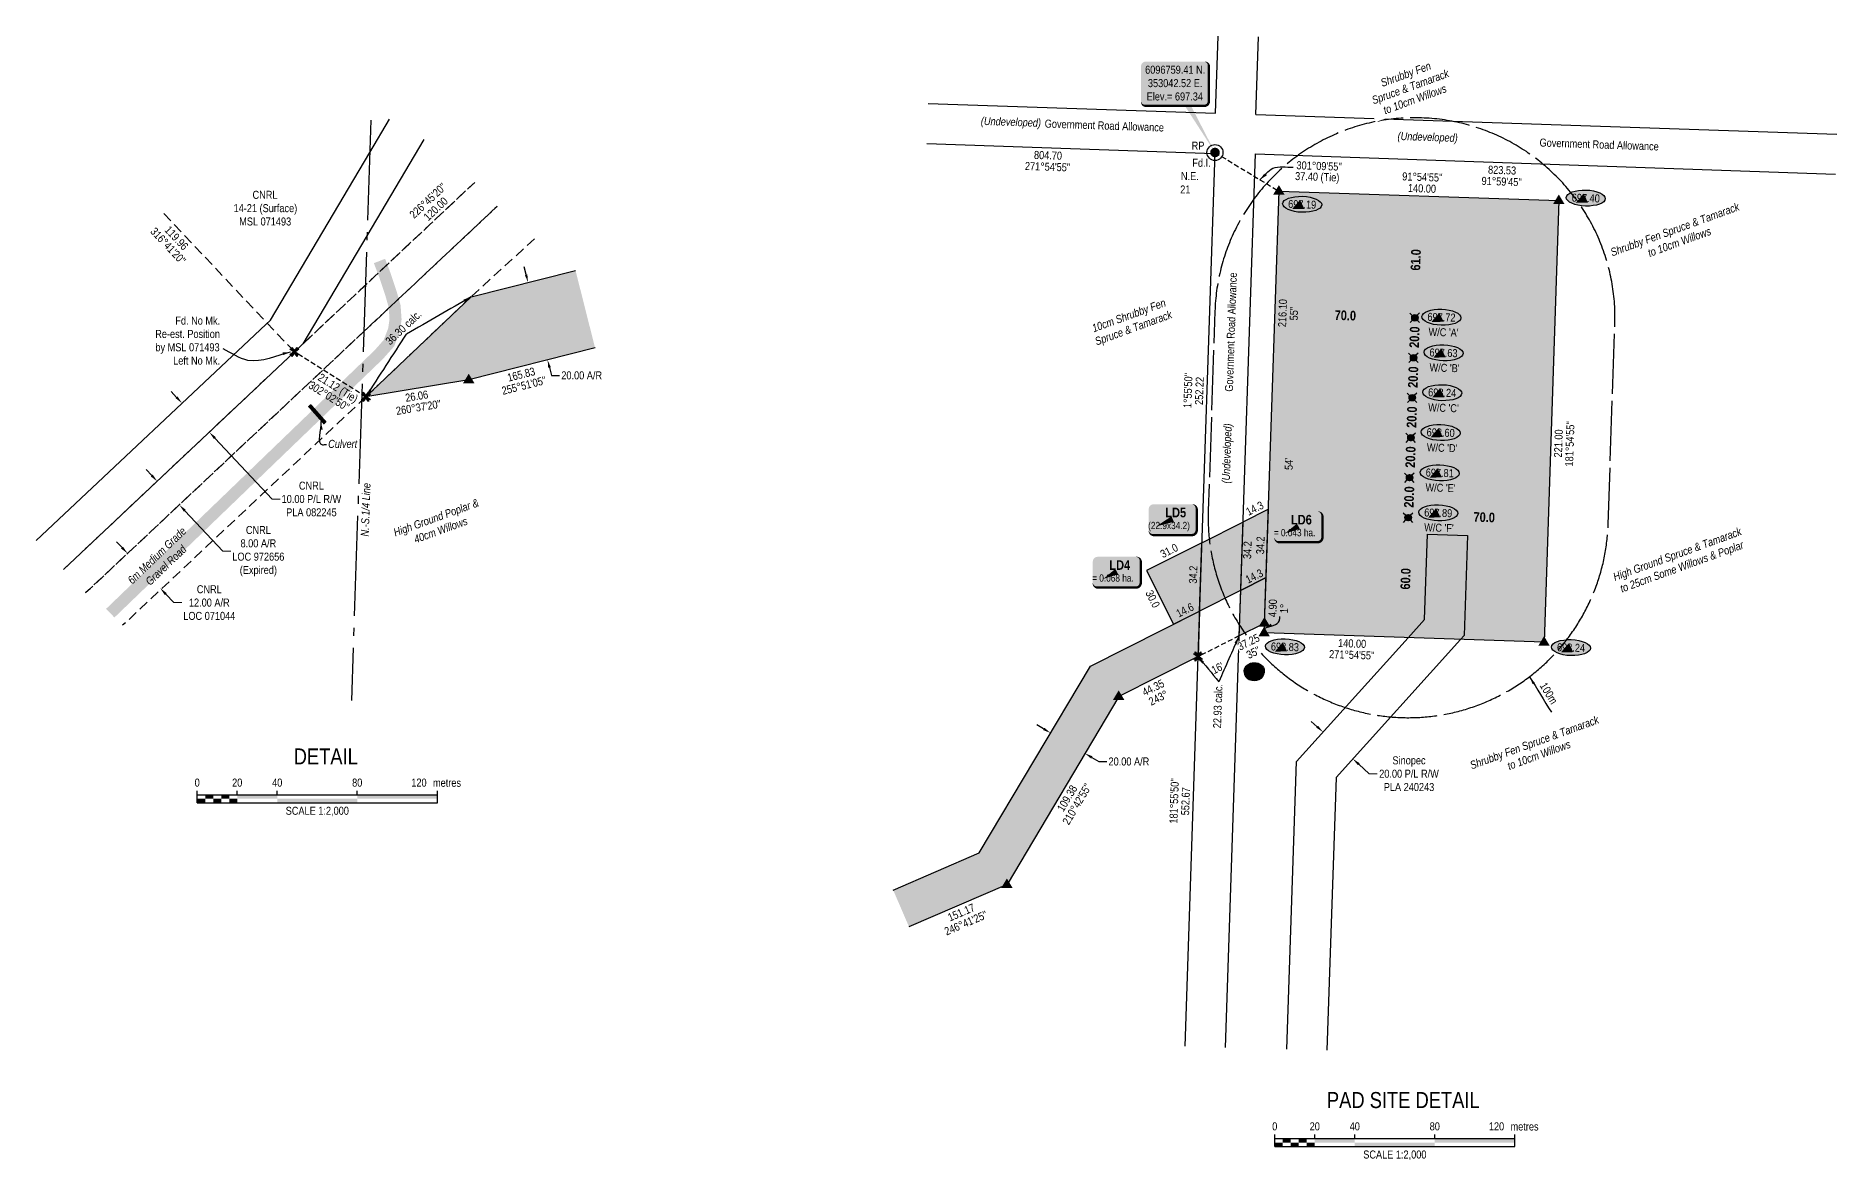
# Model space of a CAD drawing. Extents: x 350301 to 358197, y 6095407 to 6100410.
# Drawn here: x 354281 to 356531, y 6095407 to 6096812 of the extents above; entities that cross this region are included whole.
import ezdxf
from ezdxf.enums import TextEntityAlignment as Align

# ---------------------------------------------------------------- set-up
doc = ezdxf.new("R2010")
doc.units = 0
doc.header["$LTSCALE"] = 5
doc.header["$PDMODE"] = 34
doc.header["$PDSIZE"] = 0.03
for name, pattern in [('foc-ACCESSROAD', [3.75, 2.5, -1.25]), ('foc-BUFFER', [16.75, 15, -1.75]), ('foc-QUARTERLINE', [33, 25, -3, 2, -3]), ('foc-TIELINE', [1.875, 1.25, -0.625]), ('foc-TRAV', [1.875, 1.25, -0.625])]:
    doc.linetypes.add(name, pattern=pattern)
doc.layers.get('Defpoints').update_dxf_attribs({"color": 9})
for name, color, linetype in [('35', 37, 'Continuous'), ('AS-ROADS', 254, 'Continuous'), ('AUX-BUFFER', 7, 'foc-BUFFER'), ('C-RW', 13, 'Continuous'), ('DETAIL-T', 7, 'Continuous'), ('F-AR', 190, 'foc-ACCESSROAD'), ('F-RW', 190, 'Continuous'), ('F-WS', 190, 'foc-ACCESSROAD'), ('L-BD', 7, 'Continuous'), ('L-BD1', 253, 'Continuous'), ('L-MON', 1, 'Continuous'), ('L-QSEC', 8, 'foc-QUARTERLINE'), ('L-ROAD-T', 7, 'Continuous'), ('L-SEC', 7, 'Continuous'), ('L-TIE', 7, 'foc-TIELINE'), ('P-CROSSINGS', 250, 'Continuous'), ('P-ELEVATION', 7, 'Continuous'), ('P-PROPOSED', 10, 'Continuous'), ('P-PROPOSED-H', 21, 'Continuous'), ('P-TEMP-BLOCKS', 250, 'Continuous'), ('P-TEMP-H', 41, 'Continuous'), ('P-TEMP_WORKSPACE', 46, 'Continuous'), ('P-TRAV', 4, 'foc-TRAV'), ('P-TXT', 4, 'Continuous'), ('P-WORKAREA-COUNTY', 104, 'Continuous'), ('P-WORKAREA-COUNTY-H', 71, 'Continuous'), ('T-BUSH-T', 110, 'Continuous')]:
    doc.layers.add(name, color=color, linetype=linetype)
for name, color, linetype, lineweight in [('AS-GENERAL', 48, 'Continuous', 18), ('C-RW-T', 13, 'Continuous', 9), ('F-AR-T', 190, 'Continuous', 9), ('F-RW-T', 190, 'Continuous', 9), ('F-WS-T', 190, 'Continuous', 9), ('P-TEMP-T', 46, 'Continuous', 18), ('T-TEXT', 48, 'Continuous', 18)]:
    doc.layers.add(name, color=color, linetype=linetype, lineweight=lineweight)
doc.styles.add('100L', font='', dxfattribs={"height": 11})
doc.styles.add('175L', font='', dxfattribs={"height": 20})
doc.styles.add('80', font='', dxfattribs={"height": 10})
doc.styles.add('80CG', font='', dxfattribs={"height": 10})
doc.styles.add('80L', font='', dxfattribs={"height": 10})
doc.styles.add('80LS', font='', dxfattribs={"height": 10})
doc.styles.add('BOLD', font='')
doc.styles.add('Crossing', font='', dxfattribs={"height": 10})
doc.styles.get('100L').set_extended_font_data('Arial Narrow')
doc.styles.get('175L').set_extended_font_data('Arial Narrow')
doc.styles.get('80').set_extended_font_data('Arial Narrow')
doc.styles.get('80CG').set_extended_font_data('Arial Narrow')
doc.styles.get('80L').set_extended_font_data('Arial Narrow')
doc.styles.get('80LS').set_extended_font_data('Arial Narrow', italic=True)
doc.styles.get('BOLD').set_extended_font_data('Arial Narrow', bold=True)
doc.styles.get('Crossing').set_extended_font_data('Arial Narrow')
doc.dimstyles.new('CG2011', dxfattribs={"dimscale": 5, "dimtxt": 9, "dimasz": 2, "dimexe": 0.2, "dimexo": 0.0625, "dimgap": 0.5, "dimtad": 0, "dimtih": 1, "dimtoh": 1, "dimzin": 0, "dimdsep": 46, "dimtxsty": '80CG', "dimcen": 0.1, "dimse1": 1, "dimse2": 1, "dimclrd": 256, "dimclrt": 256, "dimaunit": 1, "dimadec": 4, "dimazin": 0, "dimtfac": 0.06, "dimtofl": 0, "dimtmove": 0, "dimatfit": 1, "dimfxl": 0.2, "dimtolj": 1, "dimtzin": 0, "dimlwd": -1, "dimarcsym": 0})
doc.dimstyles.new('Compass 5 000', dxfattribs={"dimscale": 5, "dimtxt": 9, "dimasz": 2, "dimexe": 0.2, "dimexo": 0.0625, "dimgap": 0.5, "dimtad": 0, "dimtih": 1, "dimtoh": 1, "dimzin": 0, "dimdsep": 46, "dimtxsty": '80CG', "dimcen": 0.1, "dimse1": 1, "dimse2": 1, "dimclrd": 256, "dimclrt": 256, "dimaunit": 1, "dimadec": 4, "dimazin": 0, "dimtfac": 0.06, "dimtofl": 0, "dimtmove": 0, "dimatfit": 1, "dimfxl": 0.2, "dimtolj": 1, "dimtzin": 0, "dimlwd": -1, "dimarcsym": 0})

# ---------------------------------------------------------------- blocks, each defined once
blk = doc.blocks.new('WC')
at = {"layer": 'L-MON'}
h = blk.add_hatch(color=255, dxfattribs=at)
h.dxf.hatch_style = 1
edge = h.paths.add_edge_path()
edge.add_arc((0, 0), 0.9, 0, 360)
at = {"layer": 'L-MON', "color": 240, "flags": 128}
for points in [[(-0.62, 0.5), (-1.23, 1.12)], [(0.52, 0.61), (1.13, 1.21)], [(-1.18, -1.18), (-0.56, -0.57)], [(1.16, -1.18), (0.56, -0.57)]]:
    blk.add_lwpolyline(points, dxfattribs=at)
at = {"layer": 'L-MON', "color": 240}
for radius in [0.8, 0.373]:
    blk.add_circle((0, 0), radius, dxfattribs=at)
blk = doc.blocks.new('fdia')
at = {"color": 255, "const_width": 1}
blk.add_lwpolyline([(-0.5, 0, 1), (0.5, 0, 1)], format="xyb", close=True, dxfattribs=at)
blk = doc.blocks.new('Fdiaa')
blk.add_blockref('fdia', (0, 0))
blk = doc.blocks.new('fdib')
at = {"color": 1, "const_width": 1.6}
blk.add_lwpolyline([(-0.4, 0, 1), (0.4, 0, 1)], format="xyb", close=True, dxfattribs=at)
at = {"color": 1}
blk.add_circle((0, 0), 0.8, dxfattribs=at)
blk = doc.blocks.new('Fdibb')
blk.add_blockref('fdib', (0, 0))
blk = doc.blocks.new('fdicc')
for name in ['Fdibb', 'Fdiaa']:
    blk.add_blockref(name, (0, 0))
blk = doc.blocks.new('FDI')
blk.add_blockref('fdicc', (0, 0))
blk = doc.blocks.new('we')
at = {"layer": 'P-ELEVATION'}
h = blk.add_hatch(color=111, dxfattribs=at)
h.dxf.hatch_style = 1
edge = h.paths.add_edge_path()
edge.add_ellipse((0, 0), major_axis=(-24.4, 0), ratio=0.410256, start_angle=0, end_angle=360)
at = {"layer": 'P-ELEVATION', "color": 7, "flags": 128}
blk.add_lwpolyline([(0, 0, 12.5, 0, 0), (-12.4, -6.4, 0, 0, 0)], format="xyseb", dxfattribs=at)
at = {"layer": 'P-ELEVATION', "color": 7}
blk.add_ellipse((0, 0), major_axis=(-24.4, 0), ratio=0.410256, dxfattribs=at)
at = {"layer": 'P-ELEVATION', "style": '80'}
blk.add_attdef('ELEVATION', text='', height=10, dxfattribs=at).set_placement((0, 0), align=Align.MIDDLE_CENTER)
blk = doc.blocks.new('*U53')
h = blk.add_hatch(color=191)
edge = h.paths.add_edge_path()
edge.add_line((-24, -20), (24, -20))
edge.add_arc((24, -14), 6, 270, 360)
edge.add_line((30, -14), (30, 12.5))
edge.add_arc((24, 12.5), 6, 0, 90)
edge.add_line((24, 18.5), (-24, 18.5))
edge.add_arc((-24, 12.5), 6, 90, 180)
edge.add_line((-30, 12.5), (-30, -14))
edge.add_arc((-24, -14), 6, 180, 270)
at = {"color": 250, "flags": 128}
blk.add_lwpolyline([(-24, -20, 3, 3, 0), (24, -20, 3, 3, 0.414214), (30, -14, 3, 3, 0), (30, 12.5, 3, 0, 0.414214), (24, 18.5, 0, 0, 0), (-24, 18.5, 0, 0, 0.414214), (-30, 12.5, 0, 0, 0), (-30, -14, 0, 3, 0.414214)], format="xyseb", close=True, dxfattribs=at)
at = {"flags": 128}
blk.add_lwpolyline([(-16.8, -9.1, 0, 7.5, 0), (0, 0, 0, 0, 0)], format="xyseb", dxfattribs=at)
at = {"color": 250}
for tag, p, height, style in [('TEMP_AREA_W1_001', (-9.2, 2.2), 12, 'BOLD'), ('ENTER_TEXT_001', (-30.7, -12.5), 9, '80')]:
    blk.add_attdef(tag, p, '', height=height, dxfattribs=dict(at, style=style))
blk = doc.blocks.new('*D54')
at = {"layer": 'Defpoints', "color": 0, "linetype": 'Continuous', "transparency": 16777216}
for p in [(355543.4, 6095932.7), (355548.4, 6095941.1), (355586.4, 6095907.2)]:
    blk.add_point(p, dxfattribs=at)
at = {"layer": 'P-TXT', "transparency": 16777216}
for p, q in [((355539.8, 6095946.2), (355531.2, 6095951.3)), ((355600, 6095910.5), (355608.6, 6095905.4)), ((355608.6, 6095905.4), (355618.6, 6095905.4))]:
    blk.add_line(p, q, dxfattribs=at)
at = {"layer": 'P-TXT', "linetype": 'Continuous', "transparency": 16777216}
for points in [[(355540.7, 6095947.6), (355539, 6095944.8), (355548.4, 6095941.1)], [(355600.8, 6095911.9), (355599.1, 6095909), (355591.4, 6095915.6)]]:
    blk.add_solid(points, dxfattribs=at)
at = {"layer": 'P-TXT', "linetype": 'Continuous', "transparency": 16777216, "insert": (355646.3, 6095905.4), "char_height": 10, "attachment_point": 5, "style": '80CG'}
blk.add_mtext('\\A1;20.00 A/R', dxfattribs=at)
blk = doc.blocks.new('*U52')
at = {"layer": '35', "color": 3}
blk.add_circle((0, 0), 10, dxfattribs=at)
at = {"layer": '35', "color": 3, "style": '80'}
blk.add_attdef('RP_001', (-29.2, 3.6), '', height=10, dxfattribs=at)
blk = doc.blocks.new('TEMP')
h = blk.add_hatch(color=255)
h.dxf.hatch_style = 1
h.paths.add_polyline_path([(0, 0.25), (-0.67, 1.15), (-0.67, 0.67), (-1.15, 0.67), (-0.25, 0), (-1.15, -0.67), (-0.67, -0.67), (-0.67, -1.15), (0, -0.25), (0.67, -1.15), (0.67, -0.67), (1.15, -0.67), (0.25, 0), (1.15, 0.67), (0.67, 0.67), (0.67, 1.15)])
h.paths.add_polyline_path([(0.57, 0.85), (0.57, 0.57), (0.85, 0.57), (0.08, 0), (0.85, -0.57), (0.57, -0.57), (0.57, -0.85), (0, -0.08), (-0.57, -0.85), (-0.57, -0.57), (-0.85, -0.57), (-0.08, 0), (-0.85, 0.57), (-0.57, 0.57), (-0.57, 0.85), (0, 0.08)], flags=16)
h = blk.add_hatch(color=1)
h.dxf.hatch_style = 1
h.paths.add_polyline_path([(0, 0.08), (-0.57, 0.85), (-0.57, 0.57), (-0.85, 0.57), (-0.08, 0), (-0.85, -0.57), (-0.57, -0.57), (-0.57, -0.85), (0, -0.08), (0.57, -0.85), (0.57, -0.57), (0.85, -0.57), (0.08, 0), (0.85, 0.57), (0.57, 0.57), (0.57, 0.85)])
at = {"color": 1}
for p, q in [((-0.08, 0), (0.08, 0)), ((0, 0.08), (0, -0.08))]:
    blk.add_line(p, q, dxfattribs=at)
at = {"color": 255, "flags": 128}
blk.add_lwpolyline([(-0.25, 0), (-1.15, 0.67), (-0.67, 0.67), (-0.67, 1.15), (0, 0.25), (0.67, 1.15), (0.67, 0.67), (1.15, 0.67), (0.25, 0), (1.15, -0.67), (0.67, -0.67), (0.67, -1.15), (0, -0.25), (-0.67, -1.15), (-0.67, -0.67), (-1.15, -0.67)], close=True, dxfattribs=at)
at = {"color": 1, "flags": 128}
blk.add_lwpolyline([(-0.08, 0), (-0.85, 0.57), (-0.57, 0.57), (-0.57, 0.85), (0, 0.08), (0.57, 0.85), (0.57, 0.57), (0.85, 0.57), (0.08, 0), (0.85, -0.57), (0.57, -0.57), (0.57, -0.85), (0, -0.08), (-0.57, -0.85), (-0.57, -0.57), (-0.85, -0.57)], close=True, dxfattribs=at)
blk = doc.blocks.new('*D57')
at = {"layer": 'Defpoints', "color": 0, "linetype": 'Continuous', "transparency": 16777216}
for p in [(354444.9, 6096336), (354497.5, 6096316.9), (354479.1, 6096299.6)]:
    blk.add_point(p, dxfattribs=at)
at = {"layer": 'F-RW-T', "transparency": 16777216}
for p, q in [((354456.4, 6096360.6), (354449.6, 6096367.9)), ((354504.4, 6096309.6), (354575.8, 6096233.5)), ((354575.8, 6096233.5), (354585.8, 6096233.5))]:
    blk.add_line(p, q, dxfattribs=at)
at = {"layer": 'F-RW-T', "linetype": 'Continuous', "transparency": 16777216}
for points in [[(354457.6, 6096361.7), (354455.2, 6096359.5), (354463.3, 6096353.3)], [(354505.6, 6096310.7), (354503.1, 6096308.5), (354497.5, 6096316.9)]]:
    blk.add_solid(points, dxfattribs=at)
at = {"layer": 'F-RW-T', "linetype": 'Continuous', "transparency": 16777216, "insert": (354624.9, 6096233.5), "char_height": 10, "attachment_point": 5, "style": '80CG'}
blk.add_mtext('\\A1;CNRL\\P10.00 P/L R/W\\PPLA 082245', dxfattribs=at)
blk = doc.blocks.new('*D58')
at = {"layer": 'Defpoints', "color": 0, "linetype": 'Continuous', "transparency": 16777216}
for p in [(354428.8, 6096252.3), (354456.4, 6096223), (354459.8, 6096226.2)]:
    blk.add_point(p, dxfattribs=at)
at = {"layer": 'F-AR-T', "transparency": 16777216}
for p, q in [((354425.4, 6096262.9), (354418.6, 6096270.2)), ((354466.7, 6096218.9), (354514.3, 6096168.3)), ((354514.3, 6096168.3), (354524.3, 6096168.3))]:
    blk.add_line(p, q, dxfattribs=at)
at = {"layer": 'F-AR-T', "linetype": 'Continuous', "transparency": 16777216}
for points in [[(354426.6, 6096264), (354424.2, 6096261.7), (354432.3, 6096255.6)], [(354467.9, 6096220.1), (354465.5, 6096217.8), (354459.8, 6096226.2)]]:
    blk.add_solid(points, dxfattribs=at)
at = {"layer": 'F-AR-T', "linetype": 'Continuous', "transparency": 16777216, "insert": (354558.6, 6096168.3), "char_height": 10, "attachment_point": 5, "style": '80CG'}
blk.add_mtext('\\A1;CNRL\\P8.00 A/R\\PLOC 972656\\P(Expired)', dxfattribs=at)
blk = doc.blocks.new('*D59')
at = {"layer": 'Defpoints', "color": 0, "linetype": 'Continuous', "transparency": 16777216}
for p in [(354415.5, 6096184.6), (354456.4, 6096141.1), (354436.1, 6096122)]:
    blk.add_point(p, dxfattribs=at)
at = {"layer": 'F-AR-T', "transparency": 16777216}
for p, q in [((354388.3, 6096172.8), (354381.5, 6096180.1)), ((354442.9, 6096114.7), (354453, 6096104)), ((354453, 6096104), (354463, 6096104))]:
    blk.add_line(p, q, dxfattribs=at)
at = {"layer": 'F-AR-T', "linetype": 'Continuous', "transparency": 16777216}
for points in [[(354389.5, 6096173.9), (354387.1, 6096171.6), (354395.2, 6096165.5)], [(354444.2, 6096115.8), (354441.7, 6096113.5), (354436.1, 6096122)]]:
    blk.add_solid(points, dxfattribs=at)
at = {"layer": 'F-AR-T', "linetype": 'Continuous', "transparency": 16777216, "insert": (354497.3, 6096104), "char_height": 10, "attachment_point": 5, "style": '80CG'}
blk.add_mtext('\\A1;CNRL\\P12.00 A/R\\PLOC 071044', dxfattribs=at)
blk = doc.blocks.new('*D60')
at = {"layer": 'Defpoints', "color": 0, "linetype": 'Continuous', "transparency": 16777216}
for p in [(354904.8, 6096506.6), (354920, 6096407.4), (354929.2, 6096409.7)]:
    blk.add_point(p, dxfattribs=at)
at = {"layer": 'P-TXT', "transparency": 16777216}
for p, q in [((354893.1, 6096514), (354890.7, 6096523.7)), ((354922.4, 6096397.7), (354924.9, 6096388)), ((354924.9, 6096388), (354934.9, 6096388))]:
    blk.add_line(p, q, dxfattribs=at)
at = {"layer": 'P-TXT', "linetype": 'Continuous', "transparency": 16777216}
for points in [[(354894.7, 6096514.4), (354891.5, 6096513.6), (354895.6, 6096504.3)], [(354924.1, 6096398.1), (354920.8, 6096397.3), (354920, 6096407.4)]]:
    blk.add_solid(points, dxfattribs=at)
at = {"layer": 'P-TXT', "linetype": 'Continuous', "transparency": 16777216, "insert": (354962.6, 6096388), "char_height": 10, "attachment_point": 5, "style": '80CG'}
blk.add_mtext('\\A1;20.00 A/R', dxfattribs=at)
blk = doc.blocks.new('*U65')
at = {"color": 0}
for p, q in [((-150, 0), (-150, 15)), ((-150, 10), (150.2, 10)), ((-150, 0), (150.2, 0)), ((-100, 10), (-100, 15)), ((-50, 10), (-50, 15)), ((50, 10), (50, 15)), ((150.2, 0), (150.2, 15))]:
    blk.add_line(p, q, dxfattribs=at)
for points in [[(-150, 5), (-140, 5), (-150, 0), (-140, 0)], [(-140, 10), (-130, 10), (-140, 5), (-130, 5)], [(-130, 5), (-120, 5), (-130, 0), (-120, 0)], [(-120, 10), (-110, 10), (-120, 5), (-110, 5)], [(-110, 5), (-100, 5), (-110, 0), (-100, 0)], [(-100, 10), (-50, 10), (-100, 5), (-50, 5)], [(-50, 5), (50, 5), (-50, 0), (50, 0)], [(50, 10), (150.2, 10), (50, 5), (150.2, 5)]]:
    blk.add_solid(points, dxfattribs=at)
at = {"color": 0, "style": '80'}
blk.add_text('metres', height=10, dxfattribs=at).set_placement((162.2, 20), align=Align.CENTER)
at = {"color": 0, "char_height": 10, "style": '80'}
for s, insert, attachment_point in [('0', (-150, 30.2), 2), ('20', (-100, 30.2), 2), ('40', (-50, 30.2), 2), ('80', (50, 30.2), 2), ('120', (136.7, 30.2), 3), ('SCALE 1:2,000', (0.1, -5), 2)]:
    blk.add_mtext(s, dxfattribs=dict(at, insert=insert, attachment_point=attachment_point))
blk = doc.blocks.new('xing2')
h = blk.add_hatch(color=50)
h.dxf.hatch_style = 1
edge = h.paths.add_edge_path()
edge.add_ellipse((0, 0), major_axis=(-12.5, 0), ratio=0.816297, start_angle=0, end_angle=360)
h = blk.add_hatch(color=250)
h.dxf.hatch_style = 1
edge = h.paths.add_edge_path()
edge.add_ellipse((0, -2), major_axis=(-12.5, 0), ratio=0.816297, start_angle=0, end_angle=180)
edge.add_line((12.5, -2), (12.5, 0))
edge.add_ellipse((0, 0), major_axis=(-12.5, 0), ratio=0.816297, start_angle=0, end_angle=180, ccw=False)
edge.add_line((-12.5, 0), (-12.5, -2))
at = {"color": 250}
blk.add_ellipse((0, 0), major_axis=(-12.5, 0), ratio=0.816297, dxfattribs=at)
blk.add_ellipse((0, -2), major_axis=(-12.5, 0), ratio=0.816297, start_param=0, end_param=3.141593, dxfattribs=at)
at = {"color": 250, "style": 'Crossing'}
blk.add_attdef('CROSSING', text='', height=9, dxfattribs=at).set_placement((0.1, 0), align=Align.MIDDLE_CENTER)
at = {"color": 250, "style": 'Crossing', "flags": 1}
for tag, p in [('DESCRIPTION', (0.1, -25.8)), ('OWNER', (0.1, -12.5)), ('LOCATION', (0.1, -39.3)), ('DWG_REF', (0.1, -52.8))]:
    blk.add_attdef(tag, text='', height=9, dxfattribs=at).set_placement(p, align=Align.MIDDLE_CENTER)
blk = doc.blocks.new('*U63')
h = blk.add_hatch(color=254)
edge = h.paths.add_edge_path()
edge.add_line((-36.5, -28.5), (36.5, -28.5))
edge.add_arc((36.5, -22.5), 6, 270, 360)
edge.add_line((42.5, -22.5), (42.5, 21))
edge.add_arc((36.5, 21), 6, 0, 90)
edge.add_line((36.5, 27), (-36.5, 27))
edge.add_arc((-36.5, 21), 6, 90, 180)
edge.add_line((-42.5, 21), (-42.5, -22.5))
edge.add_arc((-36.5, -22.5), 6, 180, 270)
at = {"color": 1, "flags": 128}
blk.add_lwpolyline([(-36.5, -28.5, 3, 3, 0), (36.5, -28.5, 3, 3, 0.414214), (42.5, -22.5, 3, 3, 0), (42.5, 21, 3, 0, 0.414214), (36.5, 27, 0, 0, 0), (-36.5, 27, 0, 0, 0.414214), (-42.5, 21, 0, 0, 0), (-42.5, -22.5, 0, 3, 0.414214)], format="xyseb", close=True, dxfattribs=at)
blk.add_lwpolyline([(50.1, -86.8, 0, 10, 0), (0, 0, 5, 5, 0)], format="xyseb", dxfattribs=at)
at = {"color": 1, "style": '80'}
blk.add_attdef('ENTER_TEXT_001', (-36, -5), '', height=10, dxfattribs=at)
blk = doc.blocks.new('STRIA')
blk.add_hatch(color=255).paths.add_polyline_path([(-0.04, 1.52), (-1.47, -0.87), (1.39, -0.87)])
blk = doc.blocks.new('STRIAA')
blk.add_blockref('STRIA', (0, 0))
blk = doc.blocks.new('STRIB')
at = {"color": 1}
blk.add_solid([(-1.12, -0.67), (-0.04, 1.13), (1.04, -0.67)], dxfattribs=at)
blk = doc.blocks.new('STRIBB')
blk.add_blockref('STRIB', (0, 0))
blk = doc.blocks.new('STRICC')
for name in ['STRIAA', 'STRIBB']:
    blk.add_blockref(name, (0, 0))
blk = doc.blocks.new('fdspike')
blk.add_blockref('STRICC', (0, 0))
blk = doc.blocks.new('*U64')
h = blk.add_hatch(color=71)
edge = h.paths.add_edge_path()
edge.add_line((-24, -20), (24, -20))
edge.add_arc((24, -14), 6, 270, 360)
edge.add_line((30, -14), (30, 12.5))
edge.add_arc((24, 12.5), 6, 0, 90)
edge.add_line((24, 18.5), (-24, 18.5))
edge.add_arc((-24, 12.5), 6, 90, 180)
edge.add_line((-30, 12.5), (-30, -14))
edge.add_arc((-24, -14), 6, 180, 270)
at = {"color": 250, "flags": 128}
blk.add_lwpolyline([(-24, -20, 3, 3, 0), (24, -20, 3, 3, 0.414214), (30, -14, 3, 3, 0), (30, 12.5, 3, 0, 0.414214), (24, 18.5, 0, 0, 0), (-24, 18.5, 0, 0, 0.414214), (-30, 12.5, 0, 0, 0), (-30, -14, 0, 3, 0.414214)], format="xyseb", close=True, dxfattribs=at)
at = {"flags": 128}
blk.add_lwpolyline([(-20.8, -9.2, 0, 7.5, 0), (0, 0, 0, 0, 0)], format="xyseb", dxfattribs=at)
at = {"color": 250}
for tag, p, height, style in [('TEMP_AREA_W1_001', (-9.2, 2.2), 12, 'BOLD'), ('ENTER_TEXT_001', (-30.7, -12.5), 9, '80')]:
    blk.add_attdef(tag, p, '', height=height, dxfattribs=dict(at, style=style))
blk = doc.blocks.new('*D68')
at = {"layer": 'C-RW-T', "transparency": 16777216}
for p, q in [((355881.5, 6095948.9), (355874.1, 6095955.6)), ((355933.5, 6095902.1), (355946.7, 6095890.1)), ((355946.7, 6095890.1), (355956.7, 6095890.1))]:
    blk.add_line(p, q, dxfattribs=at)
for points in [[(355882.6, 6095950.2), (355880.4, 6095947.7), (355888.9, 6095942.2)], [(355934.6, 6095903.3), (355932.4, 6095900.8), (355926, 6095908.8)]]:
    blk.add_solid(points, dxfattribs=at)
at = {"layer": 'Defpoints', "color": 0, "transparency": 16777216}
for p in [(355971.2, 6096033.4), (356008.3, 6096000), (355926, 6095908.8)]:
    blk.add_point(p, dxfattribs=at)
at = {"layer": 'C-RW-T', "transparency": 16777216, "insert": (355996.3, 6095890.1), "char_height": 10, "attachment_point": 5, "style": '80CG'}
blk.add_mtext('\\A1;Sinopec\\P20.00 P/L R/W\\PPLA 240243', dxfattribs=at)

msp = doc.modelspace()

# ---------------------------------------------------------------- hatches: boundary and pattern name
at = {"layer": 'P-PROPOSED-H'}
h = msp.add_hatch(color=256, dxfattribs=at)
h.dxf.hatch_style = 1
h.paths.add_polyline_path([(356183.587, 6096606.537), (356165.125, 6096054.478), (355815.405, 6096066.173), (355815.814, 6096078.414), (355833.866, 6096618.232)])
h = msp.add_hatch(color=256, dxfattribs=at)
h.dxf.hatch_style = 1
h.paths.add_polyline_path([(354979.319, 6096422.311), (354954.881, 6096519.254), (354824.529, 6096486.395), (354693.056, 6096361.322), (354821.583, 6096382.549)])
h = msp.add_hatch(color=256, dxfattribs=at)
h.dxf.hatch_style = 1
h.paths.add_polyline_path([(355815.814, 6096078.414), (355817.718, 6096135.338), (355785.737, 6096119.237), (355783.846, 6096062.319)])
h = msp.add_hatch(color=256, dxfattribs=at)
h.dxf.hatch_style = 1
h.paths.add_polyline_path([(355633.648, 6095986.699), (355732.656, 6096036.547), (355734.56, 6096093.471), (355598.129, 6096024.783), (355459.325, 6095791.152), (355351.767, 6095744.809), (355371.547, 6095698.901), (355494.011, 6095751.667)])
at = {"layer": 'P-TEMP-H'}
h = msp.add_hatch(color=256, dxfattribs=at)
h.dxf.hatch_style = 1
h.paths.add_polyline_path([(355785.737, 6096119.237), (355817.718, 6096135.338), (355820.573, 6096220.724), (355788.616, 6096204.635)])
h = msp.add_hatch(color=256, dxfattribs=at)
h.dxf.hatch_style = 1
h.paths.add_polyline_path([(355737.439, 6096178.869), (355668.241, 6096144.031), (355701.959, 6096077.058), (355734.56, 6096093.471)])
at = {"layer": 'P-WORKAREA-COUNTY-H'}
h = msp.add_hatch(color=256, dxfattribs=at)
h.dxf.hatch_style = 1
h.paths.add_polyline_path([(355788.616, 6096204.635), (355785.737, 6096119.237), (355734.56, 6096093.471), (355737.439, 6096178.869)])

# ---------------------------------------------------------------- linework, layer by layer
at = {"layer": 'AS-GENERAL', "const_width": 4.999, "flags": 128}
msp.add_lwpolyline([(354642.221, 6096328.247), (354622.354, 6096350.762)], dxfattribs=at)
at = {"layer": 'AS-ROADS', "const_width": 14.996, "flags": 128}
msp.add_lwpolyline([(354373.568, 6096090.824), (354709.044, 6096413.985), (354721.736, 6096428.307), (354728.144, 6096445.015), (354730.011, 6096458.052), (354728.904, 6096474.367), (354724.089, 6096491.147), (354716.511, 6096513.897), (354709.924, 6096531.007)], dxfattribs=at)
at = {"layer": 'AUX-BUFFER', "color": 251, "linetype": 'foc-BUFFER', "flags": 128}
msp.add_lwpolyline([(355811.587, 6096040.628, 0.67049983), (356245.139, 6096201.831), (356253.514, 6096451.631, 1), (355753.795, 6096468.385), (355745.42, 6096218.585, 0.16687424), (355792.962, 6096063.348)], format="xyb", dxfattribs=at)
at = {"layer": 'C-RW'}
msp.add_lwpolyline([(355843.745, 6095545.938), (355855.747, 6095905.452), (355995.254, 6096060.169), (356015.73, 6096082.878), (356019.297, 6096189.533), (356069.256, 6096187.862), (356065.081, 6096062.961), (356060.59, 6096057.98), (355905.097, 6095885.538), (355893.715, 6095544.569)], dxfattribs=at)
at = {"layer": 'F-AR'}
for points in [[(354315.032, 6096145.423), (354603.569, 6096417.342), (354828.894, 6096629.265)], [(354342.583, 6096116.102), (354690.317, 6096442.742), (354857.005, 6096599.411)], [(354857.005, 6096599.411), (354690.317, 6096442.742), (354342.583, 6096116.102)], [(354903.586, 6096558.727), (354824.529, 6096486.395), (354693.056, 6096361.322), (354389.054, 6096075.628)]]:
    msp.add_lwpolyline(points, dxfattribs=at)
at = {"layer": 'F-RW'}
for points in [[(354280.796, 6096181.859), (354567.855, 6096451.588), (354573.747, 6096457.124), (354697.756, 6096666.432), (354722.514, 6096708.217)], [(354765.52, 6096682.737), (354694.3, 6096562.531), (354614.229, 6096427.367), (354603.569, 6096417.342), (354315.032, 6096145.423)]]:
    msp.add_lwpolyline(points, dxfattribs=at)
at = {"layer": 'F-WS'}
msp.add_lwpolyline([(354828.894, 6096629.265), (354603.569, 6096417.342), (354437.113, 6096593.971)], dxfattribs=at)
at = {"layer": 'L-QSEC'}
msp.add_line((354699.11, 6096707.143), (354674.989, 6095981.755), dxfattribs=at)
at = {"layer": 'L-SEC'}
for p, q in [((355754.609, 6096715.832), (355757.778, 6096812.228)), ((355804.86, 6096714.133), (355808.058, 6096811.401)), ((355395.572, 6096727.966), (355754.656, 6096715.83)), ((355804.859, 6096714.133), (356531.031, 6096689.585)), ((355393.873, 6096677.715), (355752.957, 6096665.579)), ((355753.879, 6096666.608), (355732.642, 6096036.567)), ((355804.131, 6096664.914), (355782.893, 6096034.873)), ((355804.129, 6096664.857), (356529.34, 6096639.585)), ((355732.642, 6096036.567), (355716.232, 6095549.747)), ((355782.893, 6096034.873), (355766.484, 6095548.053))]:
    msp.add_line(p, q, dxfattribs=at)
at = {"layer": 'L-TIE'}
for p, q in [((355753.879, 6096666.608), (355833.866, 6096618.232)), ((354693.056, 6096361.322), (354603.569, 6096417.342))]:
    msp.add_line(p, q, dxfattribs=at)
at = {"layer": 'P-PROPOSED'}
for points in [[(356183.587, 6096606.537), (356165.125, 6096054.478), (355815.405, 6096066.173), (355815.814, 6096078.414), (355833.866, 6096618.232)], [(355815.814, 6096078.414), (355817.718, 6096135.338), (355785.737, 6096119.237), (355783.846, 6096062.319)]]:
    msp.add_lwpolyline(points, close=True, dxfattribs=at)
for points in [[(354979.319, 6096422.311), (354821.583, 6096382.549), (354693.056, 6096361.322), (354824.529, 6096486.395), (354954.881, 6096519.254)], [(355351.767, 6095744.809), (355459.325, 6095791.152), (355598.129, 6096024.783), (355734.56, 6096093.471), (355732.656, 6096036.547), (355633.648, 6095986.699), (355494.011, 6095751.667), (355371.547, 6095698.901)]]:
    msp.add_lwpolyline(points, dxfattribs=at)
at = {"layer": 'P-TEMP_WORKSPACE'}
for points in [[(355785.737, 6096119.237), (355817.718, 6096135.338), (355820.573, 6096220.724), (355788.616, 6096204.635)], [(355737.439, 6096178.869), (355668.241, 6096144.031), (355701.959, 6096077.058), (355734.56, 6096093.471)]]:
    msp.add_lwpolyline(points, close=True, dxfattribs=at)
at = {"layer": 'P-TRAV'}
msp.add_line((355783.846, 6096062.319), (355732.656, 6096036.547), dxfattribs=at)
at = {"layer": 'P-WORKAREA-COUNTY'}
msp.add_lwpolyline([(355788.616, 6096204.635), (355785.737, 6096119.237), (355734.56, 6096093.471), (355737.439, 6096178.869)], close=True, dxfattribs=at)

# ---------------------------------------------------------------- block references
at = {"xscale": 0.99976, "yscale": 0.99976, "zscale": 0.99976, "rotation": 358.1883690422686}
for p, values in [((355862.814, 6096601.851), {'ELEVATION': '697.19'}), ((356217.18, 6096609.694), {'ELEVATION': '697.40'}), ((356036.86, 6096460.711), {'ELEVATION': '697.72'}), ((356039.411, 6096416.215), {'ELEVATION': '697.63'}), ((356037.765, 6096366.407), {'ELEVATION': '698.24'}), ((356035.86, 6096316.541), {'ELEVATION': '698.60'}), ((356034.691, 6096266.203), {'ELEVATION': '697.81'}), ((356032.815, 6096216.227), {'ELEVATION': '697.89'}), ((356198.739, 6096047.753), {'ELEVATION': '698.24'})]:
    msp.add_blockref('we', p, dxfattribs=at).add_auto_attribs(values)
at = {"layer": 'DETAIL-T'}
ref = msp.add_blockref('*U63', (355703.853, 6096753.315), dxfattribs=dict(at, xscale=0.9993081584679978, yscale=0.9993081584679978, zscale=0.9993081584679978))
ref.add_attrib('ENTER_TEXT_001', '6096759.41 N.', (355666.583, 6096765.079), dxfattribs={"layer": '0', "color": 1, "height": 9.99308, "style": '80'})
ref.add_attrib('ENTER_TEXT_002', '353042.52 E.', (355670.056, 6096748.383), dxfattribs={"layer": '0', "color": 1, "height": 9.99308, "style": '80'})
ref.add_attrib('ENTER_TEXT_003', 'Elev.= 697.34', (355668.512, 6096731.687), dxfattribs={"layer": '0', "color": 1, "height": 9.99308, "style": '80'})
at = {"layer": 'DETAIL-T', "linetype": 'Continuous', "xscale": 0.99976, "yscale": 0.99976, "zscale": 0.99976}
for p in [(354632.151, 6095853.859), (355978.516, 6095424.201)]:
    msp.add_blockref('*U65', p, dxfattribs=at)
at = {"layer": 'L-BD', "color": 5, "xscale": 0.99976, "yscale": 0.99976, "zscale": 0.99976}
msp.add_blockref('*U52', (355753.879, 6096666.608), dxfattribs=at).add_auto_attribs({'RP_001': 'RP'})
at = {"layer": 'L-MON', "xscale": 4.998799999999986, "yscale": 4.998799999999986, "zscale": 4.998799999999986}
msp.add_blockref('FDI', (355753.879, 6096666.608), dxfattribs=at)
at = {"layer": 'L-MON', "linetype": 'Continuous', "xscale": 4.998799999999993, "yscale": 4.998799999999993, "zscale": 4.998799999999993}
for p in [(355833.934, 6096618.255), (356183.666, 6096606.559), (354821.643, 6096382.563), (356165.206, 6096054.494), (355633.707, 6095986.714), (355494.07, 6095751.681)]:
    msp.add_blockref('fdspike', p, dxfattribs=at)
at = {"layer": 'L-MON', "color": 5}
for name, p, xscale, yscale, zscale in [('WC', (356003.654, 6096460.008), 4.998799999999986, 4.998799999999986, 4.998799999999986), ('WC', (356001.979, 6096410.058), 4.998799999999986, 4.998799999999986, 4.998799999999986), ('WC', (356000.304, 6096360.083), 4.998799999999986, 4.998799999999986, 4.998799999999986), ('WC', (355998.629, 6096310.133), 4.998799999999986, 4.998799999999986, 4.998799999999986), ('WC', (355996.954, 6096260.183), 4.998799999999986, 4.998799999999986, 4.998799999999986), ('WC', (355995.279, 6096210.208), 4.998799999999986, 4.998799999999986, 4.998799999999986), ('TEMP', (355732.656, 6096036.547), 4.998799999999994, 4.998799999999994, 4.998799999999994)]:
    msp.add_blockref(name, p, dxfattribs=dict(at, xscale=xscale, yscale=yscale, zscale=zscale))
at = {"layer": 'L-MON', "color": 5, "linetype": 'Continuous', "xscale": 4.998799999999989, "yscale": 4.998799999999989, "zscale": 4.998799999999989}
for p in [(354603.569, 6096417.342), (354693.056, 6096361.322)]:
    msp.add_blockref('TEMP', p, dxfattribs=at)
at = {"layer": 'P-CROSSINGS', "xscale": 0.9994172622767976, "yscale": 0.9994172622767976, "zscale": 0.9994172622767976}
msp.add_blockref('xing2', (355802.998, 6096018.751), dxfattribs=at).add_auto_attribs({'CROSSING': 'X2'})
at = {"layer": 'P-TEMP-BLOCKS', "xscale": 0.99976, "yscale": 0.99976, "zscale": 0.99976}
for name, p, values in [('*U64', (355701.049, 6096208.423), {'TEMP_AREA_W1_001': 'LD5', 'ENTER_TEXT_001': '(22.9x34.2)'}), ('*U53', (355858.087, 6096199.493), {'TEMP_AREA_W1_001': 'LD6', 'ENTER_TEXT_001': '= 0.043 ha.'}), ('*U53', (355631.147, 6096142.785), {'TEMP_AREA_W1_001': 'LD4', 'ENTER_TEXT_001': '= 0.068 ha.'})]:
    msp.add_blockref(name, p, dxfattribs=at).add_auto_attribs(values)

# ---------------------------------------------------------------- texts
at = {"layer": 'AUX-BUFFER', "insert": (356167.731, 6096005.577), "char_height": 10, "attachment_point": 1, "rotation": 301.517114, "style": '80L'}
msp.add_mtext_dynamic_manual_height_columns('100m', width=34.23455, gutter_width=225, heights=[0], dxfattribs=at)
at = {"layer": 'DETAIL-T', "color": 3, "char_height": 19.9952, "width": 223.8043, "attachment_point": 5, "style": '80CG'}
for s, insert in [('DETAIL', (354642.808, 6095911.793)), ('PAD SITE DETAIL', (355989.173, 6095482.135))]:
    msp.add_mtext(s, dxfattribs=dict(at, insert=insert))
at = {"layer": 'F-WS-T', "insert": (354526.952, 6096618.738), "char_height": 9.9976, "attachment_point": 1, "style": '175L'}
msp.add_mtext_dynamic_manual_height_columns('\\pi24.39271;CNRL\\P\\pi0.66376;14-21 (Surface)\\P\\pi7.71186;MSL 071493', width=78.97599, gutter_width=99.976, heights=[0], dxfattribs=at)
at = {"layer": 'L-BD', "linetype": 'Continuous', "style": '80L'}
for s, rotation, p in [("271°54'55''", 358.0847, (355544.773, 6096648.858)), ('804.70', 358.0847, (355545.249, 6096663.097)), ("301°09'55''", 358.0042, (355884.077, 6096649.815)), ('37.40 (Tie)', 358.0042, (355881.603, 6096635.047)), ("91°54'55''", 358.0847, (356013.003, 6096636.007)), ('140.00', 358.0847, (356012.526, 6096621.769)), ('216.10', 88.0847, (355838.279, 6096465.859)), ("55''", 88.0847, (355852.518, 6096465.383)), ("302°02'50''", 327.9528, (354647.033, 6096362.12)), ('21.12 (Tie)', 327.9528, (354657.523, 6096371.266)), ('26.06', 9.3778, (354756.4, 6096362.157)), ("260°37'20''", 9.3778, (354758.722, 6096348.101)), ('221.00', 88.0847, (356182.938, 6096302.964)), ("181°54'55''", 88.0847, (356197.177, 6096302.488)), ("54'", 88.0847, (355846.225, 6096277.288)), ('4.90', 88.0847, (355825.943, 6096097.125)), ('1°', 88.0847, (355840.182, 6096096.649)), ("35''", 26.7236, (355801.713, 6096041.706)), ("271°54'55''", 358.0847, (355924.815, 6096038.757)), ('140.00', 358.0847, (355925.291, 6096052.996)), ("16'", 26.7236, (355757.066, 6096022.26)), ('44.35', 26.7236, (355676.653, 6095997.717)), ('243°', 26.7236, (355683.059, 6095984.993))]:
    msp.add_text(s, height=9.9976, rotation=rotation, dxfattribs=at).set_placement(p, align=Align.MIDDLE)
at = {"layer": 'L-BD', "style": '80L'}
for s, rotation, p in [('823.53', 358.0042, (356112.602, 6096644.604)), ("226°45'20''", 43.2444, (354770.439, 6096606.478)), ("91°59'45''", 358.0042, (356112.105, 6096630.366)), ('120.00', 43.2444, (354780.2, 6096596.101)), ("316°41'20''", 313.3015, (354445.947, 6096549.976)), ('119.96', 313.3015, (354456.315, 6096559.747)), ('36.30 calc.', 43.2444, (354739.793, 6096448.033)), ("255°51'05''", 14.1486, (354890.445, 6096375.421)), ('165.83', 14.1486, (354886.963, 6096389.235)), ("1°55'50''", 88.0694, (355720.095, 6096369.158)), ('252.22', 88.0694, (355734.334, 6096368.678)), ('109.38', 59.2847, (355569.106, 6095859.469)), ("210°42'55''", 59.2847, (355581.354, 6095852.193)), ("181°55'50''", 88.0694, (355702.804, 6095856.185)), ('552.67', 88.0694, (355717.042, 6095855.705)), ('151.17', 23.3097, (355436.934, 6095716.732)), ("246°41'25''", 23.3097, (355442.571, 6095703.648))]:
    msp.add_text(s, height=9.9976, rotation=rotation, dxfattribs=at).set_placement(p, align=Align.MIDDLE)
at = {"layer": 'L-BD', "char_height": 9.9976, "attachment_point": 1, "rotation": 358.0847, "style": '80L'}
for s, width, insert in [("W/C 'A'", 37.0079, (356020.871, 6096447.568)), ("W/C 'B'", 37.0079, (356022.107, 6096403.099)), ("W/C 'C'", 37.6353, (356020.432, 6096353.124)), ("W/C 'D'", 37.6353, (356018.757, 6096303.174)), ("W/C 'E'", 37.0079, (356017.082, 6096253.224)), ("W/C 'F'", 37.0079, (356015.407, 6096203.249))]:
    msp.add_mtext_dynamic_manual_height_columns(s, width=width, gutter_width=49.988, heights=[0], dxfattribs=dict(at, insert=insert))
at = {"layer": 'L-BD', "insert": (355752.367, 6095974.885), "char_height": 9.9976, "width": 54.52075, "attachment_point": 2, "rotation": 88.0694, "style": '80L'}
msp.add_mtext('22.93 calc.', dxfattribs=at)
at = {"layer": 'L-BD1', "color": 3, "style": 'BOLD'}
for s, rotation, p in [('61.0', 88.0847, (356004.633, 6096532.424)), ('70.0', 358.078272, (355916.747, 6096463.073)), ('20.0', 88.0847, (356003.11, 6096435.832)), ('20.0', 88.0847, (356001.435, 6096385.882)), ('20.0', 88.0847, (355999.76, 6096335.907)), ('20.0', 88.0847, (355998.085, 6096285.957)), ('20.0', 88.0847, (355996.41, 6096236.007)), ('70.0', 358.078272, (356090.285, 6096210.788)), ('60.0', 88.0847, (355991.937, 6096133.768))]:
    msp.add_text(s, height=11.9917, rotation=rotation, dxfattribs=at).set_placement(p, align=Align.MIDDLE)
at = {"layer": 'L-MON', "attachment_point": 1, "style": '100L'}
for s, width, gutter_width, insert, char_height in [('\\pi15.20232;Fd.I. \\P\\pi0.95266;N.E. 21', 36.18458, 55, (355710.414, 6096658.754), 10), ('\\pi26.076;Fd. No Mk.\\P\\pi0.97971;Re-est. Position \\P\\pi1.1843;by MSL 071493\\P\\pi23.37543;Left No Mk.', 80.14215, 275, (354428.77, 6096461.511), 9.9976)]:
    msp.add_mtext_dynamic_manual_height_columns(s, width=width, gutter_width=gutter_width, heights=[0], dxfattribs=dict(at, insert=insert, char_height=char_height))
at = {"layer": 'L-QSEC', "insert": (354686.548, 6096186.865), "char_height": 9.9976, "attachment_point": 1, "rotation": 88.095492, "style": '80L'}
msp.add_mtext_dynamic_manual_height_columns('{\\fArial Narrow|b0|i1|c0|p34;N.-S.1/4 Line}', width=66.44831, gutter_width=49.988, heights=[0], dxfattribs=at)
at = {"layer": 'L-ROAD-T', "style": '80L'}
for height, rotation, p in [(10, 358.064351, (355615.625, 6096700.302)), (10, 358.064351, (356233.892, 6096676.628)), (9.9976, 88.0694, (355773.756, 6096442.142))]:
    msp.add_text('Government Road Allowance', height=height, rotation=rotation, dxfattribs=at).set_placement(p, align=Align.MIDDLE_CENTER)
at = {"layer": 'P-TEMP-T', "linetype": 'Continuous', "style": '80L'}
for s, rotation, p in [('14.3', 26.7236, (355803.544, 6096221.855)), ('34.2', 88.0694, (355794.347, 6096169.62)), ('34.2', 88.0694, (355810.548, 6096175.629)), ('31.0', 26.7236, (355696.562, 6096168.923)), ('34.2', 88.0694, (355726.591, 6096138.981)), ('14.3', 26.7236, (355802.876, 6096137.064)), ('30.0', 296.7236, (355676.153, 6096108.561)), ('14.6', 26.7236, (355716.295, 6096094.656))]:
    msp.add_text(s, height=9.9976, rotation=rotation, dxfattribs=at).set_placement(p, align=Align.MIDDLE)
at = {"layer": 'T-BUSH-T', "char_height": 9.9976, "attachment_point": 2, "rotation": 20, "style": '80LS'}
for s, insert, width in [('Shrubby Fen Spruce & Tamarack \\Pto 10cm Willows', (356326.719, 6096575.146), 170.67976), ('High Ground Poplar & \\P40cm Willows', (354778.958, 6096215.042), 111.96944), ('High Ground Spruce & Tamarack \\Pto 25cm Some Willows & Poplar', (356329.735, 6096169.391), 170.03872), ('Shrubby Fen Spruce & Tamarack \\Pto 10cm Willows', (356151.226, 6095933.955), 170.67976)]:
    msp.add_mtext(s, dxfattribs=dict(at, insert=insert, width=width))
at = {"layer": 'T-BUSH-T', "insert": (355644.541, 6096467.775), "char_height": 9.9976, "width": 101.91728, "attachment_point": 2, "rotation": 20, "style": '80LS', "bg_fill": 2}
msp.add_mtext('10cm Shrubby Fen Spruce & Tamarack', dxfattribs=at)
at = {"layer": 'T-TEXT', "style": '80LS'}
for height, rotation, p in [(10, 358.064351, (355498.957, 6096704.895)), (10, 358.064351, (356019.629, 6096686.071)), (9.9976, 88.0694, (355768.562, 6096290.446))]:
    msp.add_text('(Undeveloped)', height=height, rotation=rotation, dxfattribs=at).set_placement(p, align=Align.MIDDLE_CENTER)
at = {"layer": 'T-TEXT', "insert": (354645.852, 6096307.409), "char_height": 9.99231, "attachment_point": 1, "style": '80L'}
msp.add_mtext_dynamic_manual_height_columns('{\\fArial Narrow|b0|i1|c0|p34;Culvert}', width=36.81695, gutter_width=49.988, heights=[0], dxfattribs=at)
at = {"layer": 'T-TEXT', "insert": (354393.797, 6096133.297), "char_height": 9.99231, "attachment_point": 1, "rotation": 43.928761, "style": '80L'}
msp.add_mtext_dynamic_manual_height_columns('\\pi0.52708;{\\fArial Narrow|b0|i1|c0|p34;6m Medium Grade \\P\\pi15.45079;Gravel Road}', width=94.61108, gutter_width=49.988, heights=[0], dxfattribs=at)

# ---------------------------------------------------------------- dimensions: what is measured, and where the dimension line sits
at = {"layer": 'C-RW-T', "color": 2}
dim = msp.add_linear_dim(base=(355926.047, 6095908.772), p1=(355971.151, 6096033.438), p2=(356008.275, 6095999.963), angle=317.958752, text='Sinopec\\P20.00 P/L R/W\\PPLA 240243', dimstyle='Compass 5 000', dxfattribs=at)
dim.commit()
dim.dimension.update_dxf_attribs({"geometry": '*D68', "text_midpoint": (355996.26, 6095890.131), "dimtype": 161})
at = {"layer": 'F-AR-T', "color": 5, "linetype": 'Continuous'}
for base, p1, p2, angle, text, picture, middle in [((354459.824, 6096226.231), (354428.81, 6096252.331), (354456.373, 6096222.989), 313.20842, 'CNRL\\P8.00 A/R\\PLOC 972656\\P(Expired)', '*D58', (354558.575, 6096168.264)), ((354436.09, 6096121.968), (354415.527, 6096184.621), (354456.438, 6096141.09), 313.221863, 'CNRL\\P12.00 A/R\\PLOC 071044', '*D59', (354497.281, 6096103.986))]:
    dim = msp.add_linear_dim(base=base, p1=p1, p2=p2, angle=angle, text=text, dimstyle='Compass 5 000', dxfattribs=at)
    dim.commit()
    dim.dimension.update_dxf_attribs({"geometry": picture, "text_midpoint": middle, "dimtype": 161})
at = {"layer": 'F-RW-T', "color": 5, "linetype": 'Continuous'}
dim = msp.add_linear_dim(base=(354497.507, 6096316.88), p1=(354444.875, 6096336.033), p2=(354479.112, 6096299.596), angle=313.217004, text='CNRL\\P10.00 P/L R/W\\PPLA 082245', dimstyle='Compass 5 000', dxfattribs=at)
dim.commit()
dim.dimension.update_dxf_attribs({"geometry": '*D57', "text_midpoint": (354624.894, 6096233.547), "dimtype": 161})
at = {"layer": 'P-TXT', "linetype": 'Continuous'}
for base, p1, p2, angle, picture, middle in [((354920.004, 6096407.359), (354904.773, 6096506.623), (354929.211, 6096409.68), 284.1486, '*D60', (354962.628, 6096387.966)), ((355548.413, 6095941.103), (355586.401, 6095907.176), (355543.426, 6095932.708), 149.2847, '*D54', (355646.319, 6095905.355))]:
    dim = msp.add_linear_dim(base=base, p1=p1, p2=p2, angle=angle, text='20.00 A/R', dimstyle='Compass 5 000', dxfattribs=at)
    dim.commit()
    dim.dimension.update_dxf_attribs({"geometry": picture, "text_midpoint": middle, "dimtype": 161})

# ---------------------------------------------------------------- leaders
at = {"layer": 'AUX-BUFFER', "path_type": 1}
msp.add_leader([(356146.902, 6096011.435), (356174.177, 6095966.955)], dimstyle='CG2011', override={"dimasz": 2, "dimgap": 0.5, "dimtad": 0}, dxfattribs=at)
at = {"layer": 'L-BD', "linetype": 'Continuous', "path_type": 1}
msp.add_leader([(355810.013, 6096632.658), (355826.165, 6096646.883), (355851.575, 6096648.339)], dimstyle='Compass 5 000', override={"dimgap": 0.5, "dimtad": 0}, dxfattribs=at)
at = {"layer": 'L-BD', "path_type": 1}
msp.add_leader([(354824.529, 6096486.395), (354743.74, 6096439.578)], dimstyle='Compass 5 000', dxfattribs=at)
for points in [[(354693.056, 6096361.322), (354743.74, 6096439.578)], [(355732.656, 6096036.547), (355758.711, 6096005.209)]]:
    msp.add_leader(points, dimstyle='Compass 5 000', override={"dimgap": 0.5, "dimtad": 0}, dxfattribs=at)
at = {"layer": 'L-MON', "path_type": 1}
msp.add_leader([(354598.962, 6096416.95), (354545.644, 6096406.741), (354514.574, 6096421.074)], dimstyle='Compass 5 000', override={"dimgap": 0.5, "dimtad": 0}, dxfattribs=at)
at = {"layer": 'T-TEXT', "path_type": 1}
msp.add_leader([(354636.571, 6096330.239), (354638.888, 6096301.42), (354643.634, 6096301.759)], dimstyle='Compass 5 000', override={"dimgap": 0.5, "dimtad": 0}, dxfattribs=at)

# ---------------------------------------------------------------- next in the draw order: texts
at = {"layer": 'L-BD', "insert": (355780.655, 6096052.677), "char_height": 9.9976, "width": 28.28557, "attachment_point": 1, "rotation": 26.7236, "style": '80L', "bg_fill": 3, "box_fill_scale": 1.1, "bg_fill_color": 256, "bg_fill_transparency": 0}
msp.add_mtext('37.25', dxfattribs=at)
at = {"layer": 'T-BUSH-T', "insert": (355990.511, 6096769.149), "char_height": 9.9976, "width": 101.91728, "attachment_point": 2, "rotation": 20, "style": '80LS', "bg_fill": 2}
msp.add_mtext('Shrubby Fen Spruce & Tamarack to 10cm Willows', dxfattribs=at)

# ---------------------------------------------------------------- next in the draw order: block references
at = {"xscale": 0.99976, "yscale": 0.99976, "zscale": 0.99976, "rotation": 358.1883690422686}
msp.add_blockref('we', (355841.244, 6096048.746), dxfattribs=at).add_auto_attribs({'ELEVATION': '698.83'})
at = {"layer": 'L-MON', "linetype": 'Continuous', "xscale": 4.998799999999993, "yscale": 4.998799999999993, "zscale": 4.998799999999993}
for p in [(355815.464, 6096066.208), (355815.874, 6096078.428)]:
    msp.add_blockref('fdspike', p, dxfattribs=at)

# ---------------------------------------------------------------- next in the draw order: leaders
at = {"layer": 'L-BD', "linetype": 'Continuous', "path_type": 1}
msp.add_leader([(355815.586, 6096071.58), (355834.446, 6096081.676), (355834.808, 6096086.748)], dimstyle='Compass 5 000', override={"dimgap": 0.5, "dimtad": 0}, dxfattribs=at)
at = {"layer": 'L-BD', "path_type": 1}
msp.add_leader([(355783.846, 6096062.319), (355758.711, 6096005.209)], dimstyle='Compass 5 000', override={"dimgap": 0.5, "dimtad": 0}, dxfattribs=at)

doc.saveas('drawing.dxf')
